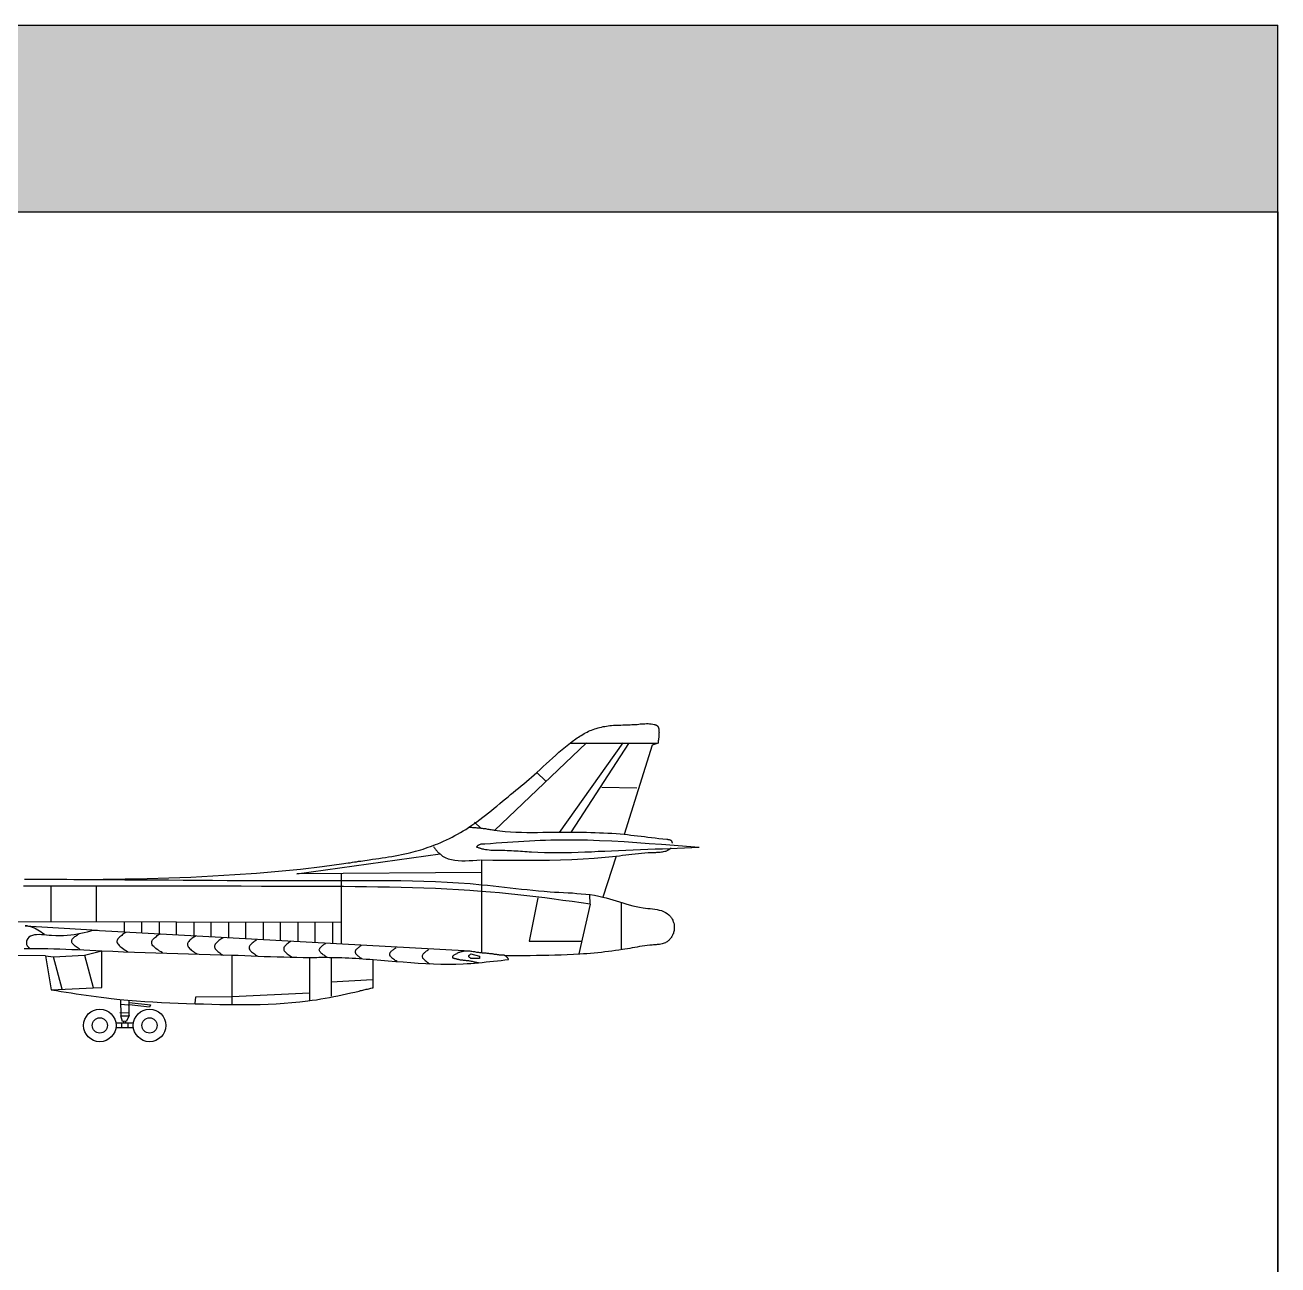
# Model space of a CAD drawing. Header units: millimetres. Extents: x 15433 to 243506, y 235846 to 321695.
# Drawn here: x 224540 to 243506, y 302923 to 321695 of the extents above; entities that cross this region are included whole.
import ezdxf

# ---------------------------------------------------------------- set-up
doc = ezdxf.new("R2010")
doc.units = ezdxf.units.MM
doc.layers.add('www.cad-blocks.net', color=7, linetype='Continuous')

# ---------------------------------------------------------------- blocks, each defined once
blk = doc.blocks.new('A$C41076E7A')
at = {"linetype": 'Continuous'}
for p, q in [((18689, 3026), (18711, 3036)), ((18711, 3036), (18735, 3044)), ((18735, 3044), (18759, 3052)), ((18759, 3052), (18783, 3060)), ((18783, 3060), (18810, 3068)), ((18810, 3068), (18834, 3074)), ((18834, 3074), (18860, 3080)), ((18860, 3080), (18886, 3087)), ((18886, 3087), (18913, 3091)), ((18913, 3091), (18937, 3095)), ((18937, 3095), (18963, 3099)), ((18963, 3099), (18989, 3103)), ((18989, 3103), (19016, 3105)), ((19016, 3105), (19042, 3107)), ((19042, 3107), (19070, 3109)), ((19070, 3109), (19098, 3111)), ((19098, 3111), (19127, 3111)), ((19127, 3111), (19155, 3111)), ((19155, 3111), (19183, 3113)), ((19183, 3113), (19211, 3113)), ((19211, 3113), (19240, 3113)), ((19240, 3113), (19268, 3115)), ((19268, 3115), (19296, 3115)), ((19296, 3115), (19324, 3117)), ((19324, 3117), (19353, 3117)), ((19353, 3117), (19381, 3119)), ((19381, 3119), (19403, 3121)), ((19403, 3121), (19427, 3125)), ((19427, 3125), (19450, 3127)), ((19450, 3127), (19474, 3129)), ((19474, 3129), (19496, 3131)), ((19496, 3131), (19520, 3131)), ((19520, 3131), (19544, 3133)), ((19544, 3133), (19567, 3133)), ((19567, 3133), (19591, 3131)), ((19591, 3131), (19615, 3129)), ((19615, 3129), (19639, 3125)), ((19639, 3125), (19662, 3119)), ((19662, 3119), (19668, 3119)), ((19668, 3119), (19672, 3117)), ((19672, 3117), (19676, 3115)), ((19676, 3115), (19682, 3113)), ((19682, 3113), (19686, 3113)), ((19686, 3113), (19690, 3111)), ((19690, 3111), (19694, 3109)), ((19694, 3109), (19698, 3107)), ((19698, 3107), (19702, 3103)), ((19702, 3103), (19706, 3101)), ((19706, 3101), (19710, 3099)), ((19710, 3099), (19712, 3095)), ((19712, 3095), (19716, 3091)), ((19716, 3091), (19718, 3087)), ((19718, 3087), (19720, 3082)), ((19720, 3082), (19722, 3078)), ((19722, 3078), (19724, 3074)), ((19724, 3074), (19726, 3068)), ((19726, 3068), (19726, 3064)), ((19726, 3064), (19728, 3058)), ((19728, 3058), (19728, 3054)), ((19728, 3054), (19730, 3048)), ((19730, 3048), (19730, 3044)), ((19730, 3044), (19732, 3038)), ((19732, 3038), (19732, 3026)), ((18368, 2822), (18418, 2862)), ((18418, 2862), (18473, 2901)), ((18473, 2901), (18493, 2915)), ((18493, 2915), (18513, 2929)), ((18513, 2929), (18535, 2941)), ((18535, 2941), (18555, 2955)), ((18555, 2955), (18578, 2967)), ((18578, 2967), (18600, 2982)), ((18600, 2982), (18622, 2992)), ((18622, 2992), (18644, 3004)), ((18644, 3004), (18666, 3016)), ((18666, 3016), (18689, 3026)), ((19722, 2860), (19720, 2856)), ((19720, 2856), (19720, 2852)), ((19720, 2852), (19720, 2846)), ((19720, 2846), (19720, 2842)), ((19724, 2881), (19722, 2875)), ((19722, 2875), (19722, 2871)), ((19722, 2871), (19722, 2866)), ((19722, 2866), (19722, 2860)), ((19726, 2905), (19724, 2895)), ((19724, 2895), (19724, 2889)), ((19724, 2889), (19724, 2885)), ((19724, 2885), (19724, 2881)), ((19728, 2917), (19726, 2905)), ((19730, 2941), (19728, 2929)), ((19728, 2929), (19728, 2917)), ((19732, 2953), (19730, 2941)), ((19732, 3026), (19732, 3014)), ((19732, 3014), (19734, 3002)), ((19734, 3002), (19732, 2990)), ((19732, 2990), (19732, 2977)), ((19732, 2977), (19732, 2965)), ((19732, 2965), (19732, 2953)), ((17243, 1516), (18634, 2844)), ((18121, 2612), (18170, 2657)), ((18170, 2657), (18218, 2699)), ((18218, 2699), (18267, 2741)), ((19185, 2844), (18220, 1484)), ((18267, 2741), (18317, 2782)), ((18317, 2782), (18368, 2822)), ((18390, 2838), (19684, 2838)), ((18410, 1496), (19274, 2832)), ((19631, 2806), (19205, 1453)), ((19718, 2838), (19631, 2806)), ((19684, 2838), (19700, 2838)), ((19720, 2842), (19718, 2838)), ((17932, 2437), (17978, 2481)), ((17978, 2481), (18026, 2523)), ((18026, 2523), (18075, 2568)), ((18075, 2568), (18121, 2612)), ((17726, 2257), (17766, 2291)), ((17766, 2291), (17804, 2323)), ((17804, 2323), (17845, 2358)), ((17845, 2358), (17883, 2392)), ((17883, 2392), (17932, 2437)), ((17883, 2394), (18014, 2265)), ((17487, 2057), (17526, 2091)), ((17526, 2091), (17566, 2124)), ((17566, 2124), (17607, 2156)), ((17607, 2156), (17647, 2190)), ((17647, 2190), (17687, 2223)), ((17687, 2223), (17726, 2257)), ((18866, 2168), (19399, 2160)), ((17280, 1885), (17322, 1922)), ((17322, 1922), (17364, 1956)), ((17364, 1956), (17407, 1992)), ((17407, 1992), (17447, 2025)), ((17447, 2025), (17487, 2057)), ((17021, 1680), (17066, 1714)), ((17066, 1714), (17108, 1748)), ((17108, 1748), (17152, 1782)), ((17152, 1782), (17195, 1817)), ((17195, 1817), (17237, 1851)), ((17237, 1851), (17280, 1885)), ((16767, 1508), (16807, 1532)), ((16807, 1532), (16848, 1558)), ((16848, 1558), (16886, 1585)), ((16868, 1558), (16852, 1560)), ((16884, 1558), (16868, 1558)), ((16900, 1558), (16884, 1558)), ((16886, 1585), (16932, 1615)), ((16916, 1556), (16900, 1558)), ((16932, 1556), (16916, 1556)), ((16932, 1615), (16977, 1647)), ((16947, 1554), (16932, 1556)), ((16942, 1641), (17043, 1546)), ((16963, 1554), (16947, 1554)), ((16979, 1552), (16963, 1554)), ((16977, 1647), (17021, 1680)), ((16995, 1552), (16979, 1552)), ((17011, 1550), (16995, 1552)), ((17027, 1548), (17011, 1550)), ((17043, 1546), (17027, 1548)), ((17060, 1544), (17043, 1546)), ((17078, 1542), (17060, 1544)), ((17094, 1540), (17078, 1542)), ((17110, 1538), (17094, 1540)), ((17126, 1534), (17110, 1538)), ((17144, 1532), (17126, 1534)), ((17160, 1530), (17144, 1532)), ((17177, 1526), (17160, 1530)), ((17193, 1524), (17177, 1526)), ((17211, 1520), (17193, 1524)), ((17227, 1518), (17211, 1520)), ((17243, 1516), (17227, 1518)), ((16385, 1314), (16430, 1334)), ((16430, 1334), (16472, 1352)), ((16472, 1352), (16517, 1373)), ((16517, 1373), (16559, 1393)), ((16559, 1393), (16601, 1415)), ((16601, 1415), (16644, 1437)), ((16644, 1437), (16684, 1459)), ((16684, 1459), (16726, 1484)), ((16726, 1484), (16767, 1508)), ((17324, 1504), (17243, 1516)), ((17269, 1326), (17354, 1332)), ((17405, 1496), (17324, 1504)), ((17354, 1332), (17439, 1338)), ((17487, 1490), (17405, 1496)), ((17439, 1338), (17522, 1344)), ((17568, 1486), (17487, 1490)), ((17522, 1344), (17607, 1348)), ((17649, 1482), (17568, 1486)), ((17607, 1348), (17687, 1355)), ((17732, 1480), (17649, 1482)), ((17687, 1355), (17770, 1359)), ((17812, 1480), (17732, 1480)), ((17770, 1359), (17851, 1363)), ((17895, 1480), (17812, 1480)), ((17851, 1363), (17934, 1367)), ((17976, 1482), (17895, 1480)), ((17934, 1367), (18014, 1369)), ((18059, 1482), (17976, 1482)), ((18014, 1369), (18095, 1371)), ((18140, 1484), (18059, 1482)), ((18095, 1371), (18279, 1375)), ((18220, 1484), (18140, 1484)), ((18240, 1484), (18220, 1484)), ((18259, 1484), (18240, 1484)), ((18277, 1484), (18259, 1484)), ((18295, 1484), (18277, 1484)), ((18279, 1375), (18463, 1375)), ((18313, 1484), (18295, 1484)), ((18331, 1484), (18313, 1484)), ((18349, 1484), (18331, 1484)), ((18368, 1484), (18349, 1484)), ((18386, 1484), (18368, 1484)), ((18404, 1484), (18386, 1484)), ((18422, 1484), (18404, 1484)), ((18440, 1484), (18422, 1484)), ((18505, 1484), (18440, 1484)), ((18463, 1375), (18648, 1371)), ((18572, 1482), (18505, 1484)), ((18636, 1482), (18572, 1482)), ((18701, 1480), (18636, 1482)), ((18648, 1371), (18834, 1365)), ((18765, 1478), (18701, 1480)), ((18830, 1476), (18765, 1478)), ((18892, 1474), (18830, 1476)), ((18834, 1365), (19020, 1357)), ((18957, 1470), (18892, 1474)), ((19020, 1468), (18957, 1470)), ((19082, 1464), (19020, 1468)), ((19020, 1357), (19207, 1346)), ((19145, 1457), (19082, 1464)), ((19205, 1453), (19145, 1457)), ((19256, 1447), (19205, 1453)), ((19207, 1346), (19395, 1334)), ((19306, 1441), (19256, 1447)), ((19359, 1435), (19306, 1441)), ((19409, 1429), (19359, 1435)), ((19395, 1334), (19583, 1320)), ((19462, 1423), (19409, 1429)), ((19512, 1417), (19462, 1423)), ((19565, 1409), (19512, 1417)), ((19619, 1403), (19565, 1409)), ((19676, 1397), (19619, 1403)), ((19732, 1389), (19676, 1397)), ((19791, 1383), (19732, 1389)), ((19849, 1377), (19791, 1383)), ((19857, 1377), (19849, 1377)), ((19865, 1377), (19857, 1377)), ((19874, 1375), (19865, 1377)), ((19880, 1375), (19874, 1375)), ((19888, 1373), (19880, 1375)), ((19894, 1371), (19888, 1373)), ((19900, 1369), (19894, 1371)), ((19906, 1367), (19900, 1369)), ((19912, 1365), (19906, 1367)), ((19918, 1361), (19912, 1365)), ((19922, 1357), (19918, 1361)), ((19926, 1352), (19922, 1357)), ((19926, 1350), (19926, 1352)), ((19928, 1348), (19926, 1350)), ((19930, 1346), (19928, 1348)), ((19930, 1342), (19930, 1346)), ((19932, 1340), (19930, 1342)), ((19932, 1338), (19932, 1340)), ((19934, 1336), (19932, 1338)), ((19934, 1332), (19934, 1336)), ((19936, 1330), (19934, 1332)), ((19936, 1326), (19936, 1330)), ((14250, 858), (16418, 1159)), ((15739, 1130), (15788, 1141)), ((15788, 1141), (15836, 1151)), ((15836, 1151), (15887, 1161)), ((15887, 1161), (15935, 1171)), ((15935, 1171), (15974, 1181)), ((15974, 1181), (16012, 1189)), ((16012, 1189), (16048, 1199)), ((16048, 1199), (16087, 1211)), ((16087, 1211), (16125, 1221)), ((16125, 1221), (16163, 1233)), ((16163, 1233), (16200, 1246)), ((16200, 1246), (16238, 1260)), ((16238, 1260), (16274, 1272)), ((16274, 1272), (16313, 1286)), ((16313, 1286), (16349, 1300)), ((16317, 1272), (16325, 1262)), ((16325, 1262), (16333, 1252)), ((16333, 1252), (16341, 1241)), ((16341, 1241), (16349, 1231)), ((16349, 1300), (16385, 1314)), ((16349, 1231), (16357, 1221)), ((16357, 1221), (16365, 1211)), ((16365, 1211), (16373, 1201)), ((16373, 1201), (16381, 1193)), ((16381, 1193), (16389, 1183)), ((16389, 1183), (16399, 1175)), ((16399, 1175), (16408, 1167)), ((16408, 1167), (16418, 1159)), ((16418, 1159), (16456, 1128)), ((16969, 1266), (16971, 1268)), ((16969, 1266), (16977, 1262)), ((16971, 1268), (16973, 1270)), ((16973, 1270), (16975, 1272)), ((16975, 1272), (16977, 1274)), ((16977, 1274), (16979, 1276)), ((16977, 1262), (16987, 1260)), ((16979, 1276), (16981, 1278)), ((16981, 1278), (16983, 1280)), ((16983, 1280), (16985, 1282)), ((16985, 1282), (16987, 1284)), ((16987, 1284), (16989, 1286)), ((16987, 1260), (16997, 1256)), ((16989, 1286), (16991, 1288)), ((16991, 1288), (16993, 1290)), ((16993, 1290), (17001, 1294)), ((16997, 1256), (17005, 1254)), ((17001, 1294), (17007, 1298)), ((17005, 1254), (17015, 1252)), ((17007, 1298), (17015, 1302)), ((17015, 1302), (17023, 1304)), ((17015, 1252), (17025, 1248)), ((17023, 1304), (17031, 1308)), ((17025, 1248), (17033, 1246)), ((17031, 1308), (17039, 1310)), ((17033, 1246), (17043, 1243)), ((17039, 1310), (17047, 1310)), ((17043, 1243), (17053, 1239)), ((17047, 1310), (17058, 1312)), ((17053, 1239), (17062, 1237)), ((17058, 1312), (17066, 1312)), ((17062, 1237), (17072, 1235)), ((17066, 1312), (17076, 1314)), ((17072, 1235), (17082, 1233)), ((17076, 1314), (17084, 1314)), ((17082, 1233), (17108, 1229)), ((17084, 1314), (17094, 1314)), ((17094, 1314), (17181, 1320)), ((17108, 1229), (17132, 1225)), ((17132, 1225), (17160, 1221)), ((17160, 1221), (17187, 1219)), ((17181, 1320), (17269, 1326)), ((17187, 1219), (17213, 1217)), ((17213, 1217), (17239, 1217)), ((17239, 1217), (17265, 1215)), ((17265, 1215), (17294, 1215)), ((17294, 1215), (17320, 1215)), ((17320, 1215), (17346, 1215)), ((17346, 1215), (17374, 1215)), ((17374, 1215), (17401, 1215)), ((17401, 1215), (17435, 1213)), ((17435, 1213), (17467, 1213)), ((17467, 1213), (17502, 1211)), ((17502, 1211), (17534, 1209)), ((17534, 1209), (17568, 1207)), ((17568, 1207), (17601, 1205)), ((17601, 1205), (17635, 1201)), ((17635, 1201), (17667, 1199)), ((17667, 1199), (17701, 1197)), ((17701, 1197), (17736, 1195)), ((17736, 1195), (17768, 1191)), ((17768, 1191), (17802, 1189)), ((17802, 1189), (17901, 1185)), ((17901, 1185), (18002, 1181)), ((18002, 1181), (18103, 1179)), ((18103, 1179), (18204, 1179)), ((18204, 1179), (18305, 1181)), ((18305, 1181), (18406, 1183)), ((18406, 1183), (18507, 1185)), ((18507, 1185), (18608, 1189)), ((18608, 1189), (18709, 1193)), ((18709, 1193), (18810, 1199)), ((18810, 1199), (18911, 1203)), ((18911, 1203), (19012, 1209)), ((19012, 1209), (19121, 1213)), ((19121, 1213), (19232, 1219)), ((19133, 1132), (19181, 1139)), ((19181, 1139), (19230, 1145)), ((19230, 1145), (19276, 1151)), ((19232, 1219), (19343, 1223)), ((19276, 1151), (19324, 1155)), ((19324, 1155), (19373, 1161)), ((19343, 1223), (19454, 1227)), ((19373, 1161), (19421, 1167)), ((19421, 1167), (19470, 1171)), ((19454, 1227), (19565, 1231)), ((19470, 1171), (19518, 1175)), ((19518, 1175), (19569, 1179)), ((19565, 1231), (19676, 1235)), ((19569, 1179), (19617, 1181)), ((19583, 1320), (19773, 1306)), ((19617, 1181), (19668, 1183)), ((19668, 1183), (19686, 1183)), ((19676, 1235), (19787, 1239)), ((19686, 1183), (19702, 1185)), ((19702, 1185), (19720, 1185)), ((19720, 1185), (19736, 1187)), ((19736, 1187), (19752, 1187)), ((19752, 1187), (19771, 1189)), ((19771, 1189), (19787, 1191)), ((19773, 1306), (19960, 1292)), ((19787, 1239), (19896, 1243)), ((19787, 1191), (19803, 1195)), ((19803, 1195), (19819, 1199)), ((19819, 1199), (19835, 1203)), ((19835, 1203), (19849, 1209)), ((19849, 1209), (19863, 1215)), ((19863, 1215), (19867, 1219)), ((19867, 1219), (19874, 1221)), ((19874, 1221), (19878, 1223)), ((19878, 1223), (19882, 1225)), ((19882, 1225), (19886, 1229)), ((19886, 1229), (19890, 1231)), ((19890, 1231), (19894, 1233)), ((19894, 1233), (19898, 1237)), ((19896, 1243), (20007, 1248)), ((19898, 1237), (19902, 1239)), ((19902, 1239), (19906, 1243)), ((19906, 1243), (19910, 1246)), ((19910, 1246), (19914, 1250)), ((19938, 1324), (19936, 1326)), ((19938, 1322), (19938, 1324)), ((19960, 1292), (20150, 1276)), ((20007, 1248), (20118, 1252)), ((20118, 1252), (20229, 1256)), ((20150, 1276), (20340, 1260)), ((20229, 1256), (20340, 1260)), ((14304, 931), (14633, 971)), ((14633, 971), (14962, 1013)), ((14962, 1013), (14994, 1019)), ((14994, 1019), (15027, 1023)), ((15027, 1023), (15059, 1027)), ((15059, 1027), (15091, 1034)), ((15091, 1034), (15122, 1038)), ((15122, 1038), (15154, 1042)), ((15154, 1042), (15186, 1048)), ((15186, 1048), (15219, 1052)), ((15219, 1052), (15249, 1056)), ((15249, 1056), (15281, 1062)), ((15281, 1062), (15313, 1066)), ((15313, 1066), (15346, 1070)), ((15346, 1070), (15394, 1078)), ((15394, 1078), (15445, 1084)), ((15445, 1084), (15493, 1092)), ((15493, 1092), (15544, 1100)), ((15544, 1100), (15592, 1106)), ((15592, 1106), (15640, 1114)), ((15640, 1114), (15691, 1122)), ((15691, 1122), (15739, 1130)), ((16456, 1128), (16498, 1106)), ((16498, 1106), (16543, 1086)), ((16543, 1086), (16591, 1074)), ((16591, 1074), (16642, 1064)), ((16642, 1064), (16694, 1058)), ((16694, 1058), (16747, 1056)), ((16747, 1056), (16801, 1056)), ((16801, 1056), (16858, 1058)), ((16858, 1058), (16916, 1060)), ((16916, 1060), (16973, 1066)), ((16973, 1066), (17031, 1070)), ((17047, 1068), (17047, -339)), ((17047, 1068), (17219, 1066)), ((17219, 1066), (17391, 1066)), ((17391, 1066), (17562, 1064)), ((17562, 1064), (17734, 1064)), ((17734, 1064), (17903, 1064)), ((17903, 1064), (18075, 1066)), ((18075, 1066), (18244, 1070)), ((18244, 1070), (18414, 1076)), ((18414, 1076), (18584, 1086)), ((18584, 1086), (18751, 1096)), ((18751, 1096), (18919, 1110)), ((19086, 1126), (18884, 507)), ((18919, 1110), (19086, 1126)), ((19086, 1126), (19133, 1132)), ((10128, 779), (10235, 779)), ((10235, 779), (10342, 777)), ((10342, 777), (10448, 777)), ((10448, 777), (10555, 777)), ((10555, 777), (10662, 777)), ((10662, 777), (10769, 777)), ((10769, 777), (10876, 775)), ((10876, 775), (10985, 775)), ((10985, 775), (11317, 777)), ((10985, 775), (11205, 773)), ((11205, 773), (11426, 771)), ((11317, 777), (11650, 781)), ((11426, 771), (11648, 769)), ((11648, 769), (11868, 769)), ((11650, 781), (11983, 787)), ((11868, 769), (12090, 767)), ((11983, 787), (12314, 797)), ((12090, 767), (12310, 765)), ((12310, 765), (12532, 763)), ((12314, 797), (12647, 809)), ((12532, 763), (12752, 761)), ((12647, 809), (12980, 826)), ((12752, 761), (12972, 761)), ((12972, 761), (13194, 759)), ((12980, 826), (13311, 846)), ((13194, 759), (13414, 759)), ((13311, 846), (13642, 870)), ((13414, 759), (13634, 757)), ((13642, 870), (13973, 898)), ((13973, 898), (14304, 931)), ((17049, 876), (14250, 858)), ((14920, 856), (14920, -192)), ((10184, 670), (10113, 670)), ((10253, 670), (10184, 670)), ((10323, 670), (10253, 670)), ((10394, 670), (10323, 670)), ((10463, 670), (10394, 670)), ((10533, 670), (10463, 670)), ((10531, 135), (10531, 676)), ((10592, 670), (10533, 670)), ((10650, 670), (10592, 670)), ((10709, 670), (10650, 670)), ((10767, 670), (10709, 670)), ((10826, 670), (10767, 670)), ((10885, 670), (10826, 670)), ((10943, 670), (10885, 670)), ((11002, 670), (10943, 670)), ((11060, 670), (11002, 670)), ((11119, 670), (11060, 670)), ((11177, 670), (11119, 670)), ((11236, 670), (11177, 670)), ((11218, 135), (11218, 676)), ((11545, 670), (11236, 670)), ((11855, 670), (11545, 670)), ((12166, 670), (11855, 670)), ((12475, 670), (12166, 670)), ((12786, 670), (12475, 670)), ((13095, 670), (12786, 670)), ((13406, 670), (13095, 670)), ((13717, 668), (13406, 670)), ((13634, 757), (13743, 757)), ((14026, 668), (13717, 668)), ((13743, 757), (13854, 757)), ((13854, 757), (13963, 757)), ((13963, 757), (14072, 757)), ((14336, 666), (14026, 668)), ((14072, 757), (14181, 757)), ((14181, 757), (14290, 757)), ((14290, 757), (14399, 757)), ((14647, 666), (14336, 666)), ((14399, 757), (14508, 757)), ((14508, 757), (14617, 757)), ((14617, 757), (14726, 757)), ((14956, 664), (14647, 666)), ((14726, 757), (14835, 757)), ((14835, 757), (14944, 757)), ((14944, 757), (15120, 757)), ((15132, 662), (14956, 664)), ((15120, 757), (15295, 757)), ((15305, 660), (15132, 662)), ((15295, 757), (15473, 757)), ((15479, 658), (15305, 660)), ((15473, 757), (15649, 757)), ((15653, 656), (15479, 658)), ((15649, 757), (15824, 755)), ((15828, 652), (15653, 656)), ((15824, 755), (16000, 751)), ((16002, 648), (15828, 652)), ((16000, 751), (16175, 747)), ((16175, 642), (16002, 648)), ((16175, 747), (16351, 741)), ((16349, 636), (16175, 642)), ((16523, 628), (16349, 636)), ((16351, 741), (16527, 733)), ((16696, 618), (16523, 628)), ((16527, 733), (16700, 723)), ((16870, 608), (16696, 618)), ((16700, 723), (16876, 711)), ((17043, 593), (16870, 608)), ((16876, 711), (17049, 694)), ((17181, 583), (17043, 593)), ((17049, 694), (17136, 686)), ((17136, 686), (17221, 676)), ((17318, 569), (17181, 583)), ((17221, 676), (17308, 668)), ((17308, 668), (17393, 658)), ((17455, 555), (17318, 569)), ((17393, 658), (17479, 648)), ((17479, 648), (17564, 638)), ((17564, 638), (17651, 628)), ((17651, 628), (17736, 620)), ((17736, 620), (17823, 610)), ((17823, 610), (17909, 602)), ((17909, 602), (17996, 595)), ((17996, 595), (18083, 587)), ((18083, 587), (18152, 583)), ((18152, 583), (18218, 579)), ((18218, 579), (18287, 577)), ((18287, 577), (18356, 573)), ((18356, 573), (18422, 569)), ((18422, 569), (18489, 563)), ((17594, 541), (17455, 555)), ((17732, 525), (17594, 541)), ((17869, 509), (17732, 525)), ((17899, 495), (17768, -159)), ((18006, 493), (17869, 509)), ((18144, 474), (18006, 493)), ((18279, 456), (18144, 474)), ((18416, 438), (18279, 456)), ((18553, 420), (18416, 438)), ((18489, 563), (18557, 557)), ((18691, 400), (18521, -355)), ((18691, 400), (18553, 420)), ((18557, 557), (18624, 551)), ((18624, 551), (18691, 543)), ((18691, 400), (18685, 545)), ((18691, 543), (18755, 533)), ((18755, 533), (18822, 521)), ((18822, 521), (18884, 507)), ((18884, 507), (18935, 495)), ((18935, 495), (18985, 480)), ((18985, 480), (19034, 464)), ((19034, 464), (19084, 450)), ((19084, 450), (19133, 434)), ((19133, 434), (19183, 418)), ((19161, 430), (19161, -291)), ((19183, 418), (19232, 404)), ((19232, 404), (19282, 390)), ((19282, 390), (19335, 375)), ((19335, 375), (19387, 363)), ((19387, 363), (19440, 353)), ((19440, 353), (19494, 343)), ((19494, 343), (19528, 339)), ((19528, 339), (19565, 335)), ((19565, 335), (19599, 331)), ((19599, 331), (19635, 327)), ((19635, 327), (19670, 323)), ((19670, 323), (19704, 317)), ((19704, 317), (19736, 309)), ((19736, 309), (19769, 301)), ((19769, 301), (19801, 289)), ((19801, 289), (19829, 275)), ((19829, 275), (19857, 258)), ((19857, 258), (19882, 238)), ((19882, 238), (19890, 228)), ((19890, 228), (19898, 220)), ((19898, 220), (19906, 210)), ((19906, 210), (19914, 202)), ((19914, 202), (19920, 192)), ((19920, 192), (19928, 180)), ((14920, 119), (9938, 131)), ((10166, 69), (10136, 71)), ((10138, 71), (11234, 4)), ((10194, 63), (10166, 69)), ((10222, 55), (10194, 63)), ((10251, 46), (10222, 55)), ((10279, 34), (10251, 46)), ((10305, 20), (10279, 34)), ((10331, 6), (10305, 20)), ((10356, -10), (10331, 6)), ((11173, 0), (11125, -12)), ((16874, -315), (11173, 0)), ((11644, -28), (11644, 135)), ((11906, -28), (11906, 135)), ((12168, 135), (12168, -44)), ((12429, -61), (12429, 119)), ((12691, 119), (12691, -77)), ((12954, -95), (12954, 119)), ((13216, 119), (13216, -111)), ((13478, -127), (13478, 119)), ((13739, 119), (13739, -143)), ((14001, -143), (14001, 119)), ((14264, 119), (14264, -159)), ((14526, -176), (14526, 119)), ((14789, 119), (14789, -192)), ((19928, 180), (19934, 170)), ((19934, 170), (19940, 159)), ((19940, 159), (19944, 147)), ((19944, 147), (19948, 135)), ((19948, 135), (19954, 123)), ((19954, 123), (19956, 111)), ((19956, 111), (19960, 99)), ((19960, 99), (19962, 85)), ((19962, 12), (19960, -2)), ((19962, 85), (19964, 71)), ((19964, 26), (19962, 12)), ((19964, 71), (19964, 55)), ((19964, 55), (19964, 40)), ((19964, 40), (19964, 26)), ((10158, -166), (10156, -172)), ((10156, -172), (10156, -176)), ((10156, -176), (10156, -182)), ((10156, -182), (10156, -188)), ((10156, -188), (10156, -192)), ((10160, -159), (10158, -166)), ((10162, -149), (10160, -155)), ((10160, -155), (10160, -159)), ((10164, -145), (10162, -149)), ((10178, -119), (10164, -145)), ((10196, -99), (10178, -119)), ((10220, -83), (10196, -99)), ((10247, -73), (10220, -83)), ((10279, -65), (10247, -73)), ((10311, -63), (10279, -65)), ((10348, -61), (10311, -63)), ((10384, -63), (10348, -61)), ((10382, -26), (10356, -10)), ((10406, -44), (10382, -26)), ((10422, -65), (10384, -63)), ((10432, -61), (10406, -44)), ((10463, -69), (10422, -65)), ((10501, -73), (10463, -69)), ((10539, -77), (10501, -73)), ((10602, -79), (10539, -77)), ((10662, -81), (10602, -79)), ((10719, -79), (10662, -81)), ((10776, -77), (10719, -79)), ((10828, -71), (10776, -77)), ((10880, -65), (10828, -71)), ((10842, -149), (10846, -141)), ((10842, -159), (10842, -149)), ((10842, -170), (10842, -159)), ((10846, -182), (10842, -170)), ((10846, -141), (10852, -131)), ((10850, -192), (10846, -182)), ((10852, -131), (10860, -121)), ((10860, -121), (10868, -111)), ((10868, -111), (10878, -103)), ((10878, -103), (10891, -93)), ((10931, -55), (10880, -65)), ((10891, -93), (10903, -83)), ((10903, -83), (10915, -73)), ((10915, -73), (10929, -65)), ((10929, -65), (10941, -55)), ((10981, -46), (10931, -55)), ((10941, -55), (10955, -44)), ((11030, -36), (10981, -46)), ((11078, -24), (11030, -36)), ((11125, -12), (11078, -24)), ((11533, -149), (11528, -159)), ((11528, -159), (11528, -174)), ((11528, -174), (11533, -188)), ((11537, -137), (11533, -149)), ((11533, -188), (11541, -200)), ((11543, -127), (11537, -137)), ((11551, -115), (11543, -127)), ((11561, -105), (11551, -115)), ((11573, -95), (11561, -105)), ((11585, -83), (11573, -95)), ((11599, -73), (11585, -83)), ((11613, -61), (11599, -73)), ((11629, -50), (11613, -61)), ((11644, -40), (11629, -50)), ((11660, -28), (11644, -40)), ((12053, -176), (12055, -166)), ((12053, -190), (12053, -176)), ((12055, -166), (12059, -153)), ((12059, -153), (12067, -143)), ((12067, -143), (12076, -131)), ((12076, -131), (12086, -121)), ((12086, -121), (12098, -111)), ((12098, -111), (12110, -99)), ((12110, -99), (12124, -89)), ((12124, -89), (12138, -77)), ((12138, -77), (12152, -67)), ((12152, -67), (12168, -57)), ((12168, -57), (12185, -44)), ((12600, -188), (12596, -198)), ((12606, -176), (12600, -188)), ((12614, -166), (12606, -176)), ((12625, -153), (12614, -166)), ((12637, -143), (12625, -153)), ((12649, -131), (12637, -143)), ((12663, -121), (12649, -131)), ((12677, -111), (12663, -121)), ((12693, -99), (12677, -111)), ((12709, -89), (12693, -99)), ((12726, -77), (12709, -89)), ((13032, -188), (13022, -198)), ((13044, -176), (13032, -188)), ((13057, -166), (13044, -176)), ((13071, -153), (13057, -166)), ((13085, -143), (13071, -153)), ((13101, -131), (13085, -143)), ((13117, -121), (13101, -131)), ((13133, -111), (13117, -121)), ((13587, -182), (13575, -192)), ((13600, -172), (13587, -182)), ((13614, -161), (13600, -172)), ((13628, -153), (13614, -161)), ((13642, -143), (13628, -153)), ((14124, -188), (14112, -198)), ((14139, -178), (14124, -188)), ((14151, -170), (14139, -178)), ((14165, -159), (14151, -170)), ((17768, -159), (18553, -159)), ((19829, -184), (19813, -192)), ((19843, -176), (19829, -184)), ((19855, -170), (19843, -176)), ((19865, -161), (19855, -170)), ((19876, -153), (19865, -161)), ((19886, -145), (19876, -153)), ((19894, -135), (19886, -145)), ((19904, -125), (19894, -135)), ((19912, -115), (19904, -125)), ((19918, -105), (19912, -115)), ((19926, -93), (19918, -105)), ((19932, -81), (19926, -93)), ((19938, -69), (19932, -81)), ((19944, -57), (19938, -69)), ((19950, -44), (19944, -57)), ((19954, -30), (19950, -44)), ((19958, -16), (19954, -30)), ((19960, -2), (19958, -16)), ((10446, -384), (9758, -377)), ((10123, -270), (10140, -270)), ((10140, -270), (10158, -270)), ((10156, -192), (10156, -198)), ((10156, -198), (10156, -202)), ((10156, -202), (10158, -208)), ((10158, -208), (10160, -214)), ((10158, -270), (10174, -270)), ((10160, -214), (10162, -220)), ((10162, -220), (10166, -226)), ((10166, -226), (10168, -230)), ((10168, -230), (10172, -236)), ((10172, -236), (10176, -240)), ((10174, -270), (10190, -270)), ((10176, -240), (10182, -246)), ((10182, -246), (10186, -250)), ((10186, -250), (10192, -256)), ((10190, -270), (10208, -270)), ((10192, -256), (10196, -260)), ((10196, -260), (10202, -266)), ((10202, -266), (10208, -270)), ((10208, -270), (10299, -270)), ((10299, -270), (10390, -270)), ((10390, -270), (10481, -273)), ((10481, -273), (10572, -275)), ((10566, -396), (11038, -371)), ((10572, -275), (10662, -277)), ((10662, -277), (10753, -281)), ((10753, -281), (10844, -285)), ((10844, -285), (10935, -289)), ((10858, -204), (10850, -192)), ((10868, -214), (10858, -204)), ((10880, -224), (10868, -214)), ((10895, -236), (10880, -224)), ((10909, -246), (10895, -236)), ((10923, -258), (10909, -246)), ((10939, -268), (10923, -258)), ((10935, -289), (11028, -293)), ((10955, -279), (10939, -268)), ((10973, -291), (10955, -279)), ((11028, -293), (11119, -299)), ((11038, -371), (11300, -307)), ((11038, -371), (11169, -864)), ((11119, -299), (11210, -303)), ((11210, -303), (11300, -307)), ((11300, -864), (11300, -307)), ((11300, -307), (11464, -315)), ((11464, -315), (11627, -321)), ((11541, -200), (11551, -214)), ((11551, -214), (11563, -228)), ((11563, -228), (11577, -242)), ((11577, -242), (11593, -254)), ((11593, -254), (11611, -268)), ((11611, -268), (11631, -283)), ((11627, -321), (11791, -327)), ((11631, -283), (11652, -297)), ((11652, -297), (11672, -309)), ((11672, -309), (11692, -323)), ((11791, -327), (11954, -333)), ((11954, -333), (12118, -337)), ((12057, -204), (12053, -190)), ((12063, -216), (12057, -204)), ((12073, -230), (12063, -216)), ((12086, -244), (12073, -230)), ((12102, -258), (12086, -244)), ((12118, -270), (12102, -258)), ((12136, -285), (12118, -270)), ((12118, -337), (12281, -343)), ((12154, -299), (12136, -285)), ((12174, -313), (12154, -299)), ((12197, -325), (12174, -313)), ((12217, -339), (12197, -325)), ((12281, -343), (12447, -347)), ((12447, -347), (12610, -351)), ((12596, -198), (12594, -208)), ((12594, -208), (12594, -220)), ((12594, -220), (12598, -232)), ((12598, -232), (12604, -246)), ((12604, -246), (12614, -258)), ((12610, -351), (12774, -357)), ((12614, -258), (12625, -270)), ((12625, -270), (12639, -283)), ((12639, -283), (12653, -295)), ((12653, -295), (12669, -307)), ((12669, -307), (12685, -319)), ((12685, -319), (12703, -331)), ((12703, -331), (12721, -343)), ((12721, -343), (12742, -355)), ((12774, -357), (12937, -361)), ((12937, -361), (13101, -367)), ((13004, -230), (13002, -242)), ((13002, -242), (13004, -252)), ((13008, -220), (13004, -230)), ((13004, -252), (13008, -262)), ((13014, -208), (13008, -220)), ((13008, -262), (13014, -275)), ((13022, -198), (13014, -208)), ((13014, -275), (13022, -285)), ((13022, -285), (13032, -297)), ((13032, -297), (13044, -307)), ((13044, -307), (13057, -317)), ((13057, -317), (13071, -329)), ((13071, -329), (13085, -339)), ((13085, -339), (13101, -351)), ((13101, -351), (13117, -361)), ((13101, -367), (13264, -371)), ((13117, -361), (13133, -371)), ((13264, -371), (13264, -1126)), ((13264, -371), (13363, -375)), ((13363, -375), (13462, -380)), ((13529, -248), (13527, -258)), ((13527, -258), (13527, -268)), ((13527, -268), (13531, -279)), ((13533, -238), (13529, -248)), ((13531, -279), (13537, -291)), ((13539, -228), (13533, -238)), ((13537, -291), (13545, -301)), ((13545, -220), (13539, -228)), ((13553, -210), (13545, -220)), ((13545, -301), (13555, -313)), ((13563, -200), (13553, -210)), ((13555, -313), (13565, -323)), ((13575, -192), (13563, -200)), ((13565, -323), (13579, -335)), ((13579, -335), (13594, -345)), ((13594, -345), (13610, -355)), ((13610, -355), (13624, -367)), ((13624, -367), (13642, -377)), ((13642, -377), (13658, -390)), ((14056, -254), (14052, -264)), ((14052, -264), (14052, -275)), ((14052, -275), (14052, -285)), ((14052, -285), (14056, -297)), ((14062, -246), (14056, -254)), ((14056, -297), (14060, -307)), ((14060, -307), (14068, -317)), ((14070, -236), (14062, -246)), ((14068, -317), (14078, -329)), ((14078, -226), (14070, -236)), ((14088, -216), (14078, -226)), ((14078, -329), (14090, -339)), ((14100, -208), (14088, -216)), ((14090, -339), (14104, -351)), ((14112, -198), (14100, -208)), ((14104, -351), (14118, -361)), ((14118, -361), (14133, -371)), ((14133, -371), (14149, -384)), ((14591, -291), (14593, -283)), ((14593, -301), (14591, -291)), ((14593, -283), (14597, -275)), ((14595, -309), (14593, -301)), ((14599, -319), (14595, -309)), ((14597, -275), (14601, -266)), ((14607, -329), (14599, -319)), ((14601, -266), (14607, -258)), ((14607, -258), (14615, -250)), ((14615, -339), (14607, -329)), ((14615, -250), (14623, -242)), ((14625, -347), (14615, -339)), ((14623, -242), (14633, -232)), ((14637, -357), (14625, -347)), ((14633, -232), (14643, -224)), ((14649, -367), (14637, -357)), ((14643, -224), (14655, -216)), ((14663, -375), (14649, -367)), ((14655, -216), (14665, -208)), ((14678, -386), (14663, -375)), ((14665, -208), (14678, -200)), ((14678, -200), (14690, -192)), ((15136, -307), (15132, -315)), ((15132, -315), (15132, -323)), ((15132, -323), (15132, -331)), ((15132, -331), (15136, -339)), ((15140, -299), (15136, -307)), ((15136, -339), (15140, -347)), ((15146, -291), (15140, -299)), ((15140, -347), (15146, -355)), ((15154, -283), (15146, -291)), ((15146, -355), (15154, -363)), ((15162, -275), (15154, -283)), ((15154, -363), (15162, -371)), ((15172, -266), (15162, -275)), ((15162, -371), (15172, -382)), ((15182, -258), (15172, -266)), ((15194, -250), (15182, -258)), ((15206, -242), (15194, -250)), ((15219, -234), (15206, -242)), ((15231, -224), (15219, -234)), ((15657, -347), (15661, -339)), ((15657, -355), (15657, -347)), ((15657, -365), (15657, -355)), ((15659, -375), (15657, -365)), ((15665, -386), (15659, -375)), ((15661, -339), (15665, -331)), ((15665, -331), (15671, -323)), ((15671, -323), (15679, -315)), ((15679, -315), (15687, -307)), ((15687, -307), (15697, -299)), ((15697, -299), (15707, -291)), ((15707, -291), (15719, -283)), ((15719, -283), (15729, -275)), ((15729, -275), (15741, -266)), ((15741, -266), (15753, -258)), ((16151, -371), (16149, -382)), ((16157, -363), (16151, -371)), ((16163, -355), (16157, -363)), ((16171, -347), (16163, -355)), ((16179, -339), (16171, -347)), ((16190, -331), (16179, -339)), ((16200, -323), (16190, -331)), ((16210, -315), (16200, -323)), ((16222, -307), (16210, -315)), ((16234, -299), (16222, -307)), ((16246, -291), (16234, -299)), ((16628, -375), (16615, -382)), ((16638, -369), (16628, -375)), ((16648, -363), (16638, -369)), ((16658, -357), (16648, -363)), ((16670, -351), (16658, -357)), ((16680, -345), (16670, -351)), ((16692, -339), (16680, -345)), ((16702, -335), (16692, -339)), ((16714, -331), (16702, -335)), ((16724, -327), (16714, -331)), ((16737, -323), (16724, -327)), ((16747, -321), (16737, -323)), ((16759, -319), (16747, -321)), ((16769, -317), (16759, -319)), ((16781, -315), (16769, -317)), ((16793, -315), (16781, -315)), ((16803, -313), (16793, -315)), ((16815, -313), (16803, -313)), ((16827, -313), (16815, -313)), ((16840, -313), (16827, -313)), ((16852, -313), (16840, -313)), ((16862, -313), (16852, -313)), ((16854, -382), (16856, -377)), ((16856, -377), (16858, -375)), ((16858, -375), (16862, -371)), ((16874, -315), (16862, -313)), ((16862, -371), (16864, -369)), ((16864, -369), (16868, -367)), ((16868, -367), (16872, -363)), ((16872, -363), (16876, -361)), ((16888, -317), (16874, -315)), ((16876, -361), (16880, -359)), ((16880, -359), (16884, -355)), ((16884, -355), (17015, -390)), ((16902, -319), (16888, -317)), ((16918, -321), (16902, -319)), ((16932, -323), (16918, -321)), ((16947, -325), (16932, -323)), ((16961, -327), (16947, -325)), ((16975, -331), (16961, -327)), ((16989, -333), (16975, -331)), ((17003, -335), (16989, -333)), ((17019, -337), (17003, -335)), ((17033, -337), (17019, -337)), ((17047, -339), (17033, -337)), ((17062, -341), (17047, -339)), ((17076, -343), (17062, -341)), ((17088, -343), (17076, -343)), ((17102, -345), (17088, -343)), ((17116, -345), (17102, -345)), ((17130, -347), (17116, -345)), ((17144, -349), (17130, -347)), ((17156, -349), (17144, -349)), ((17171, -351), (17156, -349)), ((17185, -353), (17171, -351)), ((17199, -355), (17185, -353)), ((17211, -355), (17199, -355)), ((17223, -357), (17211, -355)), ((17233, -359), (17223, -357)), ((17243, -361), (17233, -359)), ((17255, -361), (17243, -361)), ((17265, -363), (17255, -361)), ((17276, -365), (17265, -363)), ((17288, -367), (17276, -365)), ((17298, -367), (17288, -367)), ((17308, -369), (17298, -367)), ((17320, -371), (17308, -369)), ((17330, -371), (17320, -371)), ((17342, -371), (17330, -371)), ((17348, -373), (17342, -371)), ((17354, -373), (17348, -373)), ((17360, -373), (17354, -373)), ((17364, -373), (17360, -373)), ((17370, -373), (17364, -373)), ((17376, -375), (17370, -373)), ((17381, -375), (17376, -375)), ((17387, -375), (17381, -375)), ((17393, -377), (17387, -375)), ((17397, -380), (17393, -377)), ((18065, -377), (17970, -380)), ((18158, -373), (18065, -377)), ((18253, -371), (18158, -373)), ((18345, -367), (18253, -371)), ((18440, -363), (18345, -367)), ((18535, -357), (18440, -363)), ((18590, -355), (18535, -357)), ((18642, -351), (18590, -355)), ((18697, -347), (18642, -351)), ((18751, -341), (18697, -347)), ((18806, -337), (18751, -341)), ((18860, -331), (18806, -337)), ((18913, -325), (18860, -331)), ((18967, -319), (18913, -325)), ((19020, -313), (18967, -319)), ((19074, -305), (19020, -313)), ((19127, -297), (19074, -305)), ((19179, -289), (19127, -297)), ((19217, -283), (19179, -289)), ((19254, -277), (19217, -283)), ((19290, -270), (19254, -277)), ((19329, -262), (19290, -270)), ((19365, -256), (19329, -262)), ((19403, -250), (19365, -256)), ((19440, -244), (19403, -250)), ((19478, -238), (19440, -244)), ((19516, -232), (19478, -238)), ((19553, -228), (19516, -232)), ((19593, -224), (19553, -228)), ((19631, -220), (19593, -224)), ((19649, -218), (19631, -220)), ((19668, -218), (19649, -218)), ((19688, -216), (19668, -218)), ((19706, -214), (19688, -216)), ((19724, -212), (19706, -214)), ((19742, -210), (19724, -212)), ((19760, -206), (19742, -210)), ((19779, -202), (19760, -206)), ((19795, -198), (19779, -202)), ((19813, -192), (19795, -198)), ((10446, -384), (10533, -896)), ((10446, -384), (10566, -396)), ((10697, -890), (10566, -396)), ((13462, -380), (13559, -384)), ((13559, -384), (13658, -388)), ((13658, -388), (13757, -392)), ((13757, -392), (13854, -394)), ((13854, -394), (13953, -398)), ((13953, -398), (14052, -400)), ((14052, -400), (14149, -402)), ((14149, -384), (14165, -394)), ((14149, -402), (14248, -404)), ((14165, -394), (14181, -406)), ((14248, -404), (14346, -406)), ((14346, -406), (14443, -406)), ((14443, -406), (14443, -1060)), ((14443, -406), (14472, -406)), ((14472, -406), (14498, -406)), ((14498, -406), (14526, -406)), ((14526, -406), (14552, -406)), ((14552, -406), (14581, -404)), ((14581, -404), (14607, -404)), ((14607, -404), (14635, -404)), ((14635, -404), (14661, -404)), ((14661, -404), (14690, -404)), ((14692, -396), (14678, -386)), ((14690, -404), (14716, -404)), ((14706, -406), (14692, -396)), ((14716, -404), (14744, -406)), ((14744, -406), (14772, -406)), ((14772, -406), (14772, -995)), ((14772, -406), (14825, -406)), ((14825, -406), (14877, -408)), ((14877, -408), (14930, -410)), ((14930, -410), (14984, -412)), ((14984, -412), (15037, -414)), ((15037, -414), (15089, -418)), ((15089, -418), (15142, -420)), ((15142, -420), (15196, -424)), ((15172, -382), (15182, -390)), ((15182, -390), (15194, -398)), ((15194, -398), (15206, -406)), ((15196, -424), (15249, -428)), ((15206, -406), (15219, -414)), ((15219, -414), (15231, -422)), ((15249, -428), (15301, -432)), ((15301, -432), (15356, -436)), ((15356, -436), (15408, -440)), ((15408, -866), (15408, -440)), ((15408, -440), (15521, -448)), ((15521, -448), (15634, -458)), ((15634, -458), (15747, -468)), ((15671, -394), (15665, -386)), ((15679, -404), (15671, -394)), ((15689, -414), (15679, -404)), ((15701, -422), (15689, -414)), ((15713, -432), (15701, -422)), ((15727, -442), (15713, -432)), ((15741, -452), (15727, -442)), ((15756, -460), (15741, -452)), ((15747, -468), (15862, -476)), ((15770, -470), (15756, -460)), ((15862, -476), (15976, -484)), ((15976, -484), (16089, -493)), ((16089, -493), (16202, -499)), ((16149, -382), (16147, -390)), ((16147, -390), (16147, -398)), ((16147, -398), (16151, -408)), ((16151, -408), (16155, -418)), ((16155, -418), (16163, -426)), ((16163, -426), (16171, -436)), ((16171, -436), (16181, -446)), ((16181, -446), (16194, -456)), ((16194, -456), (16206, -464)), ((16202, -499), (16317, -505)), ((16206, -464), (16218, -474)), ((16218, -474), (16232, -484)), ((16232, -484), (16246, -495)), ((16246, -495), (16262, -503)), ((16317, -505), (16430, -507)), ((16430, -507), (16543, -509)), ((16543, -509), (16656, -507)), ((16615, -382), (16605, -390)), ((16605, -390), (16605, -392)), ((16605, -392), (16605, -394)), ((16605, -394), (16605, -396)), ((16605, -396), (16605, -398)), ((16605, -398), (16605, -400)), ((16605, -400), (16605, -402)), ((16605, -402), (16605, -404)), ((16605, -404), (16605, -406)), ((16605, -406), (16607, -408)), ((16607, -408), (16607, -410)), ((16607, -410), (16609, -412)), ((16609, -412), (16613, -414)), ((16613, -414), (16615, -414)), ((16615, -414), (16617, -416)), ((16617, -416), (16622, -418)), ((16622, -418), (16624, -418)), ((16624, -418), (16628, -420)), ((16628, -420), (16632, -420)), ((16632, -420), (16636, -420)), ((16636, -420), (16638, -422)), ((16638, -422), (16644, -424)), ((16644, -424), (16650, -424)), ((16650, -424), (16656, -426)), ((16656, -426), (16662, -428)), ((16656, -507), (16769, -503)), ((16662, -428), (16668, -428)), ((16668, -428), (16672, -430)), ((16672, -430), (16678, -432)), ((16678, -432), (16684, -432)), ((16684, -432), (16688, -434)), ((16688, -434), (16694, -436)), ((16694, -436), (16698, -436)), ((16698, -436), (16704, -438)), ((16704, -438), (16714, -440)), ((16714, -440), (16724, -442)), ((16724, -442), (16735, -444)), ((16735, -444), (16747, -444)), ((16747, -444), (16757, -446)), ((16757, -446), (16767, -448)), ((16767, -448), (16779, -448)), ((16769, -503), (16827, -501)), ((16779, -448), (16789, -450)), ((16789, -450), (16801, -450)), ((16801, -450), (16813, -452)), ((16813, -452), (16823, -452)), ((16823, -452), (16835, -454)), ((16827, -501), (16884, -497)), ((16835, -454), (16850, -456)), ((16850, -456), (16862, -458)), ((16852, -384), (16854, -382)), ((16852, -386), (16852, -384)), ((16852, -390), (16852, -386)), ((16852, -392), (16852, -390)), ((16852, -394), (16852, -392)), ((16854, -398), (16852, -394)), ((16856, -400), (16854, -398)), ((16858, -402), (16856, -400)), ((16862, -406), (16858, -402)), ((16864, -408), (16862, -406)), ((16862, -458), (16876, -460)), ((16868, -410), (16864, -408)), ((16872, -414), (16868, -410)), ((16876, -416), (16872, -414)), ((16880, -418), (16876, -416)), ((16876, -460), (16890, -462)), ((16884, -422), (16880, -418)), ((17015, -422), (16884, -422)), ((16884, -497), (16940, -493)), ((16890, -462), (16904, -466)), ((16904, -466), (16918, -468)), ((16918, -468), (16930, -472)), ((16930, -472), (16944, -474)), ((16940, -493), (16999, -489)), ((16944, -474), (16959, -478)), ((16959, -478), (16971, -480)), ((16971, -480), (16985, -484)), ((16985, -484), (16999, -486)), ((16999, -489), (17056, -482)), ((17015, -390), (17015, -406)), ((17015, -406), (17015, -422)), ((17056, -482), (17114, -476)), ((17114, -476), (17171, -470)), ((17171, -470), (17227, -464)), ((17227, -464), (17286, -458)), ((17286, -458), (17342, -452)), ((17342, -452), (17401, -444)), ((17403, -382), (17397, -380)), ((17401, -444), (17457, -438)), ((17407, -384), (17403, -382)), ((17500, -384), (17407, -384)), ((17413, -386), (17407, -384)), ((17417, -390), (17413, -386)), ((17421, -394), (17417, -390)), ((17425, -398), (17421, -394)), ((17431, -402), (17425, -398)), ((17435, -406), (17431, -402)), ((17439, -412), (17435, -406)), ((17443, -416), (17439, -412)), ((17445, -422), (17443, -416)), ((17449, -426), (17445, -422)), ((17453, -432), (17449, -426)), ((17457, -438), (17453, -432)), ((17594, -382), (17500, -384)), ((17689, -382), (17594, -382)), ((17782, -382), (17689, -382)), ((17877, -380), (17782, -382)), ((17970, -380), (17877, -380)), ((15394, -749), (14772, -781)), ((10533, -896), (11167, -866)), ((10533, -896), (10610, -908)), ((10610, -908), (10685, -921)), ((10685, -921), (10759, -933)), ((10759, -933), (10836, -945)), ((10836, -945), (10911, -957)), ((11167, -866), (11300, -864)), ((14443, -947), (13271, -1003)), ((15003, -959), (15067, -945)), ((15067, -945), (15130, -931)), ((15130, -931), (15194, -916)), ((15194, -916), (15212, -910)), ((15212, -910), (15231, -906)), ((15231, -906), (15249, -902)), ((15249, -902), (15267, -898)), ((15267, -898), (15283, -894)), ((15283, -894), (15301, -890)), ((15301, -890), (15319, -886)), ((15319, -886), (15338, -882)), ((15338, -882), (15354, -878)), ((15354, -878), (15372, -874)), ((15372, -874), (15390, -870)), ((15390, -870), (15408, -866)), ((10911, -957), (10987, -967)), ((10987, -967), (11062, -979)), ((11062, -979), (11139, -989)), ((11139, -989), (11214, -999)), ((11214, -999), (11290, -1009)), ((11290, -1009), (11367, -1019)), ((11367, -1019), (11442, -1027)), ((11442, -1027), (11569, -1042)), ((11569, -1042), (11694, -1054)), ((11579, -1044), (11587, -1292)), ((11698, -1128), (11587, -1122)), ((11694, -1054), (11821, -1064)), ((11710, -1290), (11710, -1060)), ((11710, -1092), (12037, -1126)), ((12021, -1159), (11710, -1126)), ((11821, -1064), (11948, -1074)), ((11948, -1074), (12073, -1082)), ((12037, -1126), (12021, -1159)), ((12073, -1082), (12201, -1090)), ((12201, -1090), (12328, -1096)), ((12328, -1096), (12455, -1100)), ((12455, -1100), (12582, -1106)), ((12582, -1106), (12709, -1110)), ((12719, -1009), (12707, -1098)), ((12709, -1110), (12837, -1112)), ((13271, -1003), (12719, -1009)), ((12837, -1112), (12964, -1116)), ((12964, -1116), (13087, -1118)), ((13087, -1118), (13208, -1120)), ((13208, -1120), (13329, -1122)), ((13329, -1122), (13450, -1122)), ((13450, -1122), (13571, -1122)), ((13571, -1122), (13694, -1118)), ((13694, -1118), (13816, -1116)), ((13816, -1116), (13937, -1110)), ((13937, -1110), (14058, -1102)), ((14058, -1102), (14177, -1092)), ((14177, -1092), (14298, -1080)), ((14298, -1080), (14417, -1066)), ((14417, -1066), (14484, -1056)), ((14484, -1056), (14548, -1048)), ((14548, -1048), (14613, -1036)), ((14613, -1036), (14678, -1025)), ((14678, -1025), (14744, -1013)), ((14744, -1013), (14809, -999)), ((14809, -999), (14873, -987)), ((14873, -987), (14938, -973)), ((14938, -973), (15003, -959)), ((11573, -1241), (11704, -1248)), ((11587, -1292), (11710, -1290)), ((11611, -1379), (11587, -1292)), ((11712, -1286), (11674, -1373)), ((11660, -1405), (11512, -1405)), ((11512, -1470), (11775, -1470)), ((11595, -1405), (11595, -1470)), ((11674, -1373), (11611, -1379)), ((11627, -1371), (11627, -1405)), ((11660, -1405), (11660, -1371)), ((11775, -1405), (11660, -1405)), ((11692, -1405), (11692, -1470))]:
    blk.add_line(p, q, dxfattribs=at)
for centre, radius in [((11268, -1437), 246), ((11268, -1437), 115), ((12021, -1437), 246), ((12021, -1437), 115)]:
    blk.add_circle(centre, radius, dxfattribs=at)
blk = doc.blocks.new('FORMAT')
at = {"layer": 'www.cad-blocks.net', "true_color": 0x546d8e}
h = blk.add_hatch(color=155, dxfattribs=at)
h.set_gradient(color1=(68, 68, 68), color2=(84, 109, 142), tint=1)
h.paths.add_polyline_path([(25502, 321695), (25502, 318866), (243506, 318866), (243506, 321695)])
at = {"layer": 'www.cad-blocks.net', "color": 155, "true_color": 0x546d8e}
for p, q in [((25502, 321695), (243506, 321695)), ((243506, 235846), (243506, 321695)), ((25502, 318866), (243506, 318866)), ((25502, 318866), (243506, 318866)), ((243506, 318866), (243506, 237591))]:
    blk.add_line(p, q, dxfattribs=at)

msp = doc.modelspace()

# ---------------------------------------------------------------- block references
msp.add_blockref('A$C41076E7A', (214404, 307986))
at = {"layer": 'www.cad-blocks.net'}
msp.add_blockref('FORMAT', (0, 0), dxfattribs=at)

doc.saveas('drawing.dxf')
